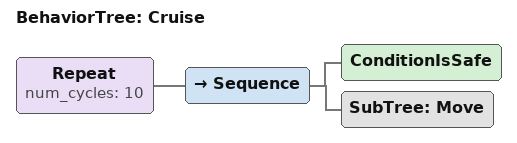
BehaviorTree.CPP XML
<?xml version="1.0" encoding="UTF-8"?>
<root BTCPP_format="4">
  <BehaviorTree ID="Cruise">
    <Repeat num_cycles="10">
      <Sequence>
        <ConditionIsSafe/>
        <SubTree ID="Move"/>
      </Sequence>
    </Repeat>
  </BehaviorTree>

</root>
